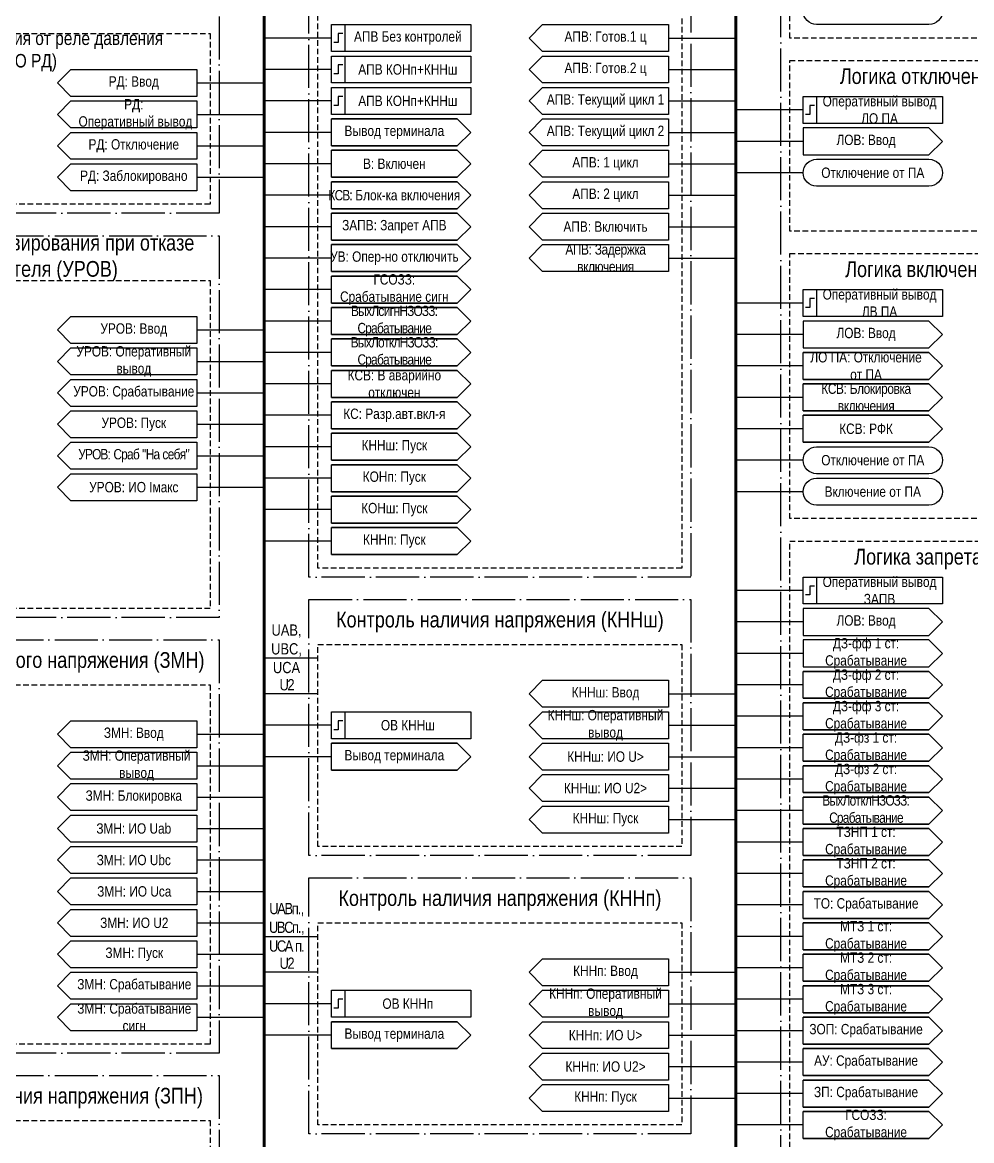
# Model space of a CAD drawing. Header units: millimetres. Extents: x -32357 to 1150, y -489 to 2440.
# Drawn here: x -28186.8 to -27975.5, y 243.5 to 492.5 of the extents above; entities that cross this region are included whole.
import ezdxf

# ---------------------------------------------------------------- set-up
doc = ezdxf.new("R2010")
doc.units = ezdxf.units.MM
doc.linetypes.add('ACAD_ISO04W100', pattern=[30, 24, -3, 0, -3])
doc.linetypes.add('штриховая2', pattern=[0.375, 0.25, -0.125])
doc.layers.add('TEXT', color=7, linetype='Continuous', lineweight=25)
doc.styles.add('2.5_Gost_RD', font='ARIALN.TTF', dxfattribs={"height": 2.5})
doc.styles.add('3.5_Gost_RD', font='ARIALN.TTF', dxfattribs={"height": 3.5})

msp = doc.modelspace()

# ---------------------------------------------------------------- linework, layer by layer
at = {"lineweight": 100, "ltscale": 100}
for p, q in [((-28133, 782), (-28133, -216)), ((-28028, 782), (-28028, -216))]:
    msp.add_line(p, q, dxfattribs=at)
at = {"ltscale": 100}
for p, q in [((-28118, 489), (-28133, 489)), ((-28043, 489), (-28028, 489)), ((-28118, 482), (-28133, 482)), ((-28043, 482), (-28028, 482)), ((-28148, 479), (-28133, 479)), ((-28118, 475), (-28133, 475)), ((-28043, 475), (-28028, 475)), ((-28148, 472), (-28133, 472)), ((-28013, 473), (-28028, 473)), ((-28118, 468), (-28133, 468)), ((-28043, 468), (-28028, 468)), ((-28013, 466), (-28028, 466)), ((-28148, 465), (-28133, 465)), ((-28118, 461), (-28133, 461)), ((-28043, 461), (-28028, 461)), ((-28013, 459), (-28028, 459)), ((-28148, 458), (-28133, 458)), ((-28118, 454), (-28133, 454)), ((-28043, 454), (-28028, 454)), ((-28118, 447), (-28133, 447)), ((-28043, 447), (-28028, 447)), ((-28118, 440), (-28133, 440)), ((-28043, 440), (-28028, 440)), ((-28118, 433), (-28133, 433)), ((-28013, 430), (-28028, 430)), ((-28118, 426), (-28133, 426)), ((-28148, 424), (-28133, 424)), ((-28013, 423), (-28028, 423)), ((-28118, 419), (-28133, 419)), ((-28148, 417), (-28133, 417)), ((-28013, 416), (-28028, 416)), ((-28118, 412), (-28133, 412)), ((-28148, 410), (-28133, 410)), ((-28013, 409), (-28028, 409)), ((-28118, 405), (-28133, 405)), ((-28148, 403), (-28133, 403)), ((-28013, 402), (-28028, 402)), ((-28148, 396), (-28133, 396)), ((-28118, 398), (-28133, 398)), ((-28013, 395), (-28028, 395)), ((-28118, 391), (-28133, 391)), ((-28148, 389), (-28133, 389)), ((-28013, 388), (-28028, 388)), ((-28118, 384), (-28133, 384)), ((-28118, 377), (-28133, 377)), ((-28013, 366), (-28028, 366)), ((-28013, 359), (-28028, 359)), ((-28013, 352), (-28028, 352)), ((-28133, 351), (-28121, 351)), ((-28013, 345), (-28028, 345)), ((-28121, 343), (-28133, 343)), ((-28043, 343), (-28028, 343)), ((-28013, 338), (-28028, 338)), ((-28148, 334), (-28133, 334)), ((-28118, 336), (-28133, 336)), ((-28043, 336), (-28028, 336)), ((-28118, 329), (-28133, 329)), ((-28043, 329), (-28028, 329)), ((-28013, 331), (-28028, 331)), ((-28148, 327), (-28133, 327)), ((-28013, 324), (-28028, 324)), ((-28043, 322), (-28028, 322)), ((-28148, 320), (-28133, 320)), ((-28013, 317), (-28028, 317)), ((-28043, 315), (-28028, 315)), ((-28148, 313), (-28133, 313)), ((-28013, 310), (-28028, 310)), ((-28148, 306), (-28133, 306)), ((-28013, 303), (-28028, 303)), ((-28148, 299), (-28133, 299)), ((-28013, 296), (-28028, 296)), ((-28148, 292), (-28133, 292)), ((-28133, 289), (-28121, 289)), ((-28013, 289), (-28028, 289)), ((-28148, 285), (-28133, 285)), ((-28013, 282), (-28028, 282)), ((-28121, 281), (-28133, 281)), ((-28043, 281), (-28028, 281)), ((-28148, 278), (-28133, 278)), ((-28118, 274), (-28133, 274)), ((-28043, 274), (-28028, 274)), ((-28013, 275), (-28028, 275)), ((-28148, 271), (-28133, 271)), ((-28118, 267), (-28133, 267)), ((-28043, 267), (-28028, 267)), ((-28013, 268), (-28028, 268)), ((-28043, 260), (-28028, 260)), ((-28013, 261), (-28028, 261)), ((-28013, 254), (-28028, 254)), ((-28043, 253), (-28028, 253)), ((-28013, 247), (-28028, 247))]:
    msp.add_line(p, q, dxfattribs=at)
at = {"color": 251, "linetype": 'ACAD_ISO04W100', "lineweight": 30, "ltscale": 0.4, "true_color": 0x58595b}
for points in [[(-28018, 777), (-27933, 777), (-27933, -140), (-28018, -140)], [(-28228, 639), (-28143, 639), (-28143, 450), (-28228, 450)], [(-28123, 524), (-28038, 524), (-28038, 369), (-28123, 369)], [(-28228, 445), (-28143, 445), (-28143, 360), (-28228, 360)], [(-28123, 364), (-28038, 364), (-28038, 307), (-28123, 307)], [(-28228, 355), (-28143, 355), (-28143, 263), (-28228, 263)], [(-28123, 302), (-28038, 302), (-28038, 245), (-28123, 245)], [(-28228, 258), (-28143, 258), (-28143, 166), (-28228, 166)]]:
    msp.add_lwpolyline(points, close=True, dxfattribs=at)
at = {"linetype": 'штриховая2', "ltscale": 5}
for points in [[(-28016, 751), (-27935, 751), (-27935, 489), (-28016, 489)], [(-28121, 514), (-28040, 514), (-28040, 371), (-28121, 371)], [(-28226, 490), (-28145, 490), (-28145, 452), (-28226, 452)], [(-28016, 484), (-27935, 484), (-27935, 446), (-28016, 446)], [(-28016, 441), (-27935, 441), (-27935, 382), (-28016, 382)], [(-28226, 435), (-28145, 435), (-28145, 362), (-28226, 362)], [(-28016, 377), (-27935, 377), (-27935, 122), (-28016, 122)], [(-28121, 354), (-28040, 354), (-28040, 309), (-28121, 309)], [(-28226, 345), (-28145, 345), (-28145, 265), (-28226, 265)], [(-28121, 292), (-28040, 292), (-28040, 247), (-28121, 247)], [(-28226, 248), (-28145, 248), (-28145, 168), (-28226, 168)]]:
    msp.add_lwpolyline(points, close=True, dxfattribs=at)
at = {"ltscale": 100}
for points in [[(-28010, 492, -1), (-28010, 498), (-27985, 498, -1), (-27985, 492)], [(-28010, 456, -1), (-28010, 462), (-27985, 462, -1), (-27985, 456)], [(-28010, 392, -1), (-28010, 398), (-27985, 398, -1), (-27985, 392)], [(-28010, 385, -1), (-28010, 391), (-27985, 391, -1), (-27985, 385)]]:
    msp.add_lwpolyline(points, format="xyb", close=True, dxfattribs=at)
for points in [[(-28118, 492), (-28115, 492), (-28115, 486), (-28118, 486)], [(-28118, 492), (-28087, 492), (-28087, 486), (-28118, 486)], [(-28071, 492), (-28043, 492), (-28043, 486), (-28071, 486), (-28074, 489)], [(-28118, 485), (-28115, 485), (-28115, 479), (-28118, 479)], [(-28118, 485), (-28087, 485), (-28087, 479), (-28118, 479)], [(-28071, 485), (-28043, 485), (-28043, 479), (-28071, 479), (-28074, 482)], [(-28118, 478), (-28115, 478), (-28115, 472), (-28118, 472)], [(-28118, 478), (-28087, 478), (-28087, 472), (-28118, 472)], [(-28071, 478), (-28043, 478), (-28043, 472), (-28071, 472), (-28074, 475)], [(-28013, 476), (-27982, 476), (-27982, 470), (-28013, 470)], [(-28013, 476), (-28010, 476), (-28010, 470), (-28013, 470)], [(-28071, 471), (-28043, 471), (-28043, 465), (-28071, 465), (-28074, 468)], [(-28071, 464), (-28043, 464), (-28043, 458), (-28071, 458), (-28074, 461)], [(-28071, 457), (-28043, 457), (-28043, 451), (-28071, 451), (-28074, 454)], [(-28071, 450), (-28043, 450), (-28043, 444), (-28071, 444), (-28074, 447)], [(-28071, 443), (-28043, 443), (-28043, 437), (-28071, 437), (-28074, 440)], [(-28013, 433), (-27982, 433), (-27982, 427), (-28013, 427)], [(-28013, 433), (-28010, 433), (-28010, 427), (-28013, 427)], [(-28176, 427), (-28148, 427), (-28148, 421), (-28176, 421), (-28179, 424)], [(-28176, 420), (-28148, 420), (-28148, 414), (-28176, 414), (-28179, 417)], [(-28176, 413), (-28148, 413), (-28148, 407), (-28176, 407), (-28179, 410)], [(-28176, 406), (-28148, 406), (-28148, 400), (-28176, 400), (-28179, 403)], [(-28176, 399), (-28148, 399), (-28148, 393), (-28176, 393), (-28179, 396)], [(-28176, 392), (-28148, 392), (-28148, 386), (-28176, 386), (-28179, 389)], [(-28013, 369), (-27982, 369), (-27982, 363), (-28013, 363)], [(-28013, 369), (-28010, 369), (-28010, 363), (-28013, 363)], [(-28043, 346), (-28043, 340), (-28071, 340), (-28074, 343), (-28071, 346)], [(-28118, 339), (-28115, 339), (-28115, 333), (-28118, 333)], [(-28118, 339), (-28087, 339), (-28087, 333), (-28118, 333)], [(-28043, 339), (-28043, 333), (-28071, 333), (-28074, 336), (-28071, 339)], [(-28148, 337), (-28148, 331), (-28176, 331), (-28179, 334), (-28176, 337)], [(-28071, 332), (-28043, 332), (-28043, 326), (-28071, 326), (-28074, 329)], [(-28148, 330), (-28148, 324), (-28176, 324), (-28179, 327), (-28176, 330)], [(-28071, 325), (-28043, 325), (-28043, 319), (-28071, 319), (-28074, 322)], [(-28176, 323), (-28148, 323), (-28148, 317), (-28176, 317), (-28179, 320)], [(-28071, 318), (-28043, 318), (-28043, 312), (-28071, 312), (-28074, 315)], [(-28176, 316), (-28148, 316), (-28148, 310), (-28176, 310), (-28179, 313)], [(-28176, 309), (-28148, 309), (-28148, 303), (-28176, 303), (-28179, 306)], [(-28176, 302), (-28148, 302), (-28148, 296), (-28176, 296), (-28179, 299)], [(-28176, 295), (-28148, 295), (-28148, 289), (-28176, 289), (-28179, 292)], [(-28176, 288), (-28148, 288), (-28148, 282), (-28176, 282), (-28179, 285)], [(-28043, 284), (-28043, 278), (-28071, 278), (-28074, 281), (-28071, 284)], [(-28176, 281), (-28148, 281), (-28148, 275), (-28176, 275), (-28179, 278)], [(-28118, 277), (-28115, 277), (-28115, 271), (-28118, 271)], [(-28118, 277), (-28087, 277), (-28087, 271), (-28118, 271)], [(-28043, 277), (-28043, 271), (-28071, 271), (-28074, 274), (-28071, 277)], [(-28176, 274), (-28148, 274), (-28148, 268), (-28176, 268), (-28179, 271)], [(-28071, 270), (-28043, 270), (-28043, 264), (-28071, 264), (-28074, 267)], [(-28071, 263), (-28043, 263), (-28043, 257), (-28071, 257), (-28074, 260)], [(-28071, 256), (-28043, 256), (-28043, 250), (-28071, 250), (-28074, 253)]]:
    msp.add_lwpolyline(points, close=True, dxfattribs=at)
at = {"lineweight": 30, "ltscale": 100}
for points in [[(-28115.5, 490), (-28116.5, 490), (-28116.5, 488), (-28117.5, 488)], [(-28115.5, 483), (-28116.5, 483), (-28116.5, 481), (-28117.5, 481)], [(-28115.5, 476), (-28116.5, 476), (-28116.5, 474), (-28117.5, 474)], [(-28010.5, 474), (-28011.5, 474), (-28011.5, 472), (-28012.5, 472)], [(-28010.5, 431), (-28011.5, 431), (-28011.5, 429), (-28012.5, 429)], [(-28010.5, 367), (-28011.5, 367), (-28011.5, 365), (-28012.5, 365)], [(-28115.5, 337), (-28116.5, 337), (-28116.5, 335), (-28117.5, 335)], [(-28115.5, 275), (-28116.5, 275), (-28116.5, 273), (-28117.5, 273)]]:
    msp.add_lwpolyline(points, dxfattribs=at)
at = {"ltscale": 100}
for points in [[(-28179, 479), (-28176, 482), (-28148, 482), (-28148, 476), (-28176, 476), (-28179, 479)], [(-28179, 472), (-28176, 475), (-28148, 475), (-28148, 469), (-28176, 469), (-28179, 472)], [(-28118, 465), (-28090, 465), (-28087, 468), (-28090, 471), (-28118, 471), (-28090, 471), (-28087, 468), (-28090, 465), (-28118, 465), (-28118, 471)], [(-27982, 466), (-27985, 469), (-28013, 469), (-28013, 463), (-27985, 463), (-27982, 466)], [(-28179, 465), (-28176, 468), (-28148, 468), (-28148, 462), (-28176, 462), (-28179, 465)], [(-28118, 458), (-28090, 458), (-28087, 461), (-28090, 464), (-28118, 464), (-28090, 464), (-28087, 461), (-28090, 458), (-28118, 458), (-28118, 464)], [(-28179, 458), (-28176, 461), (-28148, 461), (-28148, 455), (-28176, 455), (-28179, 458)], [(-28118, 451), (-28090, 451), (-28087, 454), (-28090, 457), (-28118, 457), (-28090, 457), (-28087, 454), (-28090, 451), (-28118, 451), (-28118, 457)], [(-28118, 444), (-28090, 444), (-28087, 447), (-28090, 450), (-28118, 450), (-28090, 450), (-28087, 447), (-28090, 444), (-28118, 444), (-28118, 450)], [(-28118, 437), (-28090, 437), (-28087, 440), (-28090, 443), (-28118, 443), (-28090, 443), (-28087, 440), (-28090, 437), (-28118, 437), (-28118, 443)], [(-28118, 430), (-28090, 430), (-28087, 433), (-28090, 436), (-28118, 436), (-28090, 436), (-28087, 433), (-28090, 430), (-28118, 430), (-28118, 436)], [(-28118, 423), (-28090, 423), (-28087, 426), (-28090, 429), (-28118, 429), (-28090, 429), (-28087, 426), (-28090, 423), (-28118, 423), (-28118, 429)], [(-27982, 423), (-27985, 426), (-28013, 426), (-28013, 420), (-27985, 420), (-27982, 423)], [(-28118, 416), (-28090, 416), (-28087, 419), (-28090, 422), (-28118, 422), (-28090, 422), (-28087, 419), (-28090, 416), (-28118, 416), (-28118, 422)], [(-28118, 409), (-28090, 409), (-28087, 412), (-28090, 415), (-28118, 415), (-28090, 415), (-28087, 412), (-28090, 409), (-28118, 409), (-28118, 415)], [(-28118, 402), (-28090, 402), (-28087, 405), (-28090, 408), (-28118, 408), (-28090, 408), (-28087, 405), (-28090, 402), (-28118, 402), (-28118, 408)], [(-28118, 395), (-28090, 395), (-28087, 398), (-28090, 401), (-28118, 401), (-28090, 401), (-28087, 398), (-28090, 395), (-28118, 395), (-28118, 401)], [(-28118, 388), (-28090, 388), (-28087, 391), (-28090, 394), (-28118, 394), (-28090, 394), (-28087, 391), (-28090, 388), (-28118, 388), (-28118, 394)], [(-28118, 381), (-28090, 381), (-28087, 384), (-28090, 387), (-28118, 387), (-28090, 387), (-28087, 384), (-28090, 381), (-28118, 381), (-28118, 387)], [(-28118, 374), (-28090, 374), (-28087, 377), (-28090, 380), (-28118, 380), (-28090, 380), (-28087, 377), (-28090, 374), (-28118, 374), (-28118, 380)], [(-27982, 359), (-27985, 362), (-28013, 362), (-28013, 356), (-27985, 356), (-27982, 359)], [(-28118, 326), (-28090, 326), (-28087, 329), (-28090, 332), (-28118, 332), (-28090, 332), (-28087, 329), (-28090, 326), (-28118, 326), (-28118, 332)], [(-28118, 264), (-28090, 264), (-28087, 267), (-28090, 270), (-28118, 270), (-28090, 270), (-28087, 267), (-28090, 264), (-28118, 264), (-28118, 270)]]:
    msp.add_lwpolyline(points, dxfattribs=at)
at = {"layer": 'TEXT', "ltscale": 100}
for points in [[(-28013, 413), (-27985, 413), (-27982, 416), (-27985, 419), (-28013, 419), (-27985, 419), (-27982, 416), (-27985, 413), (-28013, 413), (-28013, 419)], [(-28013, 406), (-27985, 406), (-27982, 409), (-27985, 412), (-28013, 412), (-27985, 412), (-27982, 409), (-27985, 406), (-28013, 406), (-28013, 412)], [(-28013, 399), (-27985, 399), (-27982, 402), (-27985, 405), (-28013, 405), (-27985, 405), (-27982, 402), (-27985, 399), (-28013, 399), (-28013, 405)], [(-28013, 342), (-27985, 342), (-27982, 345), (-27985, 348), (-28013, 348), (-27985, 348), (-27982, 345), (-27985, 342), (-28013, 342), (-28013, 348)], [(-28013, 335), (-27985, 335), (-27982, 338), (-27985, 341), (-28013, 341), (-27985, 341), (-27982, 338), (-27985, 335), (-28013, 335), (-28013, 341)], [(-28013, 328), (-27985, 328), (-27982, 331), (-27985, 334), (-28013, 334), (-27985, 334), (-27982, 331), (-27985, 328), (-28013, 328), (-28013, 334)], [(-28013, 321), (-27985, 321), (-27982, 324), (-27985, 327), (-28013, 327), (-27985, 327), (-27982, 324), (-27985, 321), (-28013, 321), (-28013, 327)], [(-28013, 314), (-27985, 314), (-27982, 317), (-27985, 320), (-28013, 320), (-27985, 320), (-27982, 317), (-27985, 314), (-28013, 314), (-28013, 320)], [(-28013, 307), (-27985, 307), (-27982, 310), (-27985, 313), (-28013, 313), (-27985, 313), (-27982, 310), (-27985, 307), (-28013, 307), (-28013, 313)], [(-28013, 300), (-27985, 300), (-27982, 303), (-27985, 306), (-28013, 306), (-27985, 306), (-27982, 303), (-27985, 300), (-28013, 300), (-28013, 306)], [(-28013, 293), (-27985, 293), (-27982, 296), (-27985, 299), (-28013, 299), (-27985, 299), (-27982, 296), (-27985, 293), (-28013, 293), (-28013, 299)], [(-28013, 286), (-27985, 286), (-27982, 289), (-27985, 292), (-28013, 292), (-27985, 292), (-27982, 289), (-27985, 286), (-28013, 286), (-28013, 292)], [(-28013, 279), (-27985, 279), (-27982, 282), (-27985, 285), (-28013, 285), (-27985, 285), (-27982, 282), (-27985, 279), (-28013, 279), (-28013, 285)], [(-28013, 272), (-27985, 272), (-27982, 275), (-27985, 278), (-28013, 278), (-27985, 278), (-27982, 275), (-27985, 272), (-28013, 272), (-28013, 278)], [(-28013, 265), (-27985, 265), (-27982, 268), (-27985, 271), (-28013, 271), (-27985, 271), (-27982, 268), (-27985, 265), (-28013, 265), (-28013, 271)], [(-28013, 258), (-27985, 258), (-27982, 261), (-27985, 264), (-28013, 264), (-27985, 264), (-27982, 261), (-27985, 258), (-28013, 258), (-28013, 264)], [(-28013, 251), (-27985, 251), (-27982, 254), (-27985, 257), (-28013, 257), (-27985, 257), (-27982, 254), (-27985, 251), (-28013, 251), (-28013, 257)], [(-28013, 244), (-27985, 244), (-27982, 247), (-27985, 250), (-28013, 250), (-27985, 250), (-27982, 247), (-27985, 244), (-28013, 244), (-28013, 250)]]:
    msp.add_lwpolyline(points, dxfattribs=at)
msp.add_lwpolyline([(-28013, 355), (-28013, 349), (-27985, 349), (-27982, 352), (-27985, 355)], close=True, dxfattribs=at)

# ---------------------------------------------------------------- texts
at = {"ltscale": 100, "attachment_point": 5, "style": '2.5_Gost_RD'}
for s, insert, char_height, width in [('АПВ: Готов.1 ц', (-28057, 489), 2.3, 28), ('АПВ: Готов.2 ц', (-28057, 482), 2.3, 28), ('РД: Ввод', (-28162, 479), 2.3, 28), ('АПВ: Текущий цикл 1', (-28057, 475), 2.3, 28), ('РД:  \\P Оперативный вывод', (-28162, 472), 2.3, 28), ('АПВ: Текущий цикл 2', (-28057, 468), 2.3, 28), ('РД: Отключение', (-28162, 465), 2.3, 28), ('АПВ: 1 цикл', (-28057, 461), 2.3, 28), ('РД: Заблокировано', (-28162, 458), 2.3, 28), ('АПВ: 2 цикл', (-28057, 454), 2.3, 28), ('АПВ: Включить', (-28057, 447), 2.3, 28), ('{\\T0.95;АПВ: Задержка включения}', (-28057, 440), 2.3, 28), ('УРОВ: Ввод', (-28162, 424), 2.3, 28), ('УРОВ: Оперативный вывод', (-28162, 417), 2.3, 28), ('КОНш: Пуск', (-28104, 384), 2.3, 28), ('КННп: Пуск', (-28104, 377), 2.3, 28), ('UAB, UBC, UCA', (-28128, 353), 2.5, 10.076), ('{\\T0.8;U2}', (-28128, 345), 2.5, 10), ('КННш: Ввод', (-28057, 343), 2.3, 28), ('КННш: Оперативный вывод', (-28057, 336), 2.3, 28), ('ЗМН: Ввод', (-28162, 334), 2.3, 28), ('ЗМН: Оперативный вывод', (-28161.39, 327), 2.3, 29.22), ('КННш: ИО U>', (-28057, 329), 2.3, 28), ('КННш: ИО U2>', (-28057, 322), 2.3, 28), ('КННш: Пуск', (-28057, 315), 2.3, 28), ('{\\T0.8;UABп., UBCп., UCA п.}', (-28128, 291), 2.5, 10.076), ('{\\T0.8;U2}', (-28128, 283), 2.5, 10), ('КННп: Ввод', (-28057, 281), 2.3, 28), ('КННп: Оперативный вывод', (-28057, 274), 2.3, 28), ('КННп: ИО U>', (-28057, 267), 2.3, 28), ('КННп: ИО U2>', (-28057, 260), 2.3, 28), ('КННп: Пуск', (-28057, 253), 2.3, 28)]:
    msp.add_mtext(s, dxfattribs=dict(at, insert=insert, char_height=char_height, width=width))
at = {"color": 30, "ltscale": 100, "attachment_point": 5, "style": '3.5_Gost_RD'}
for s, insert, char_height, width in [('Логика отключения от реле давления ^J(ЛО РД)', (-28185.5, 486), 3, 81), ('Логика отключения ПА (ЛО ПА)', (-27975.5, 480), 3.5, 81), ('Устройство резервирования при отказе выключателя (УРОВ)', (-28185.5, 440), 3.5, 85), ('Логика включения ПА (ЛВ ПА)', (-27975.5, 437), 3.5, 81), ('Логика запрета АПВ (ЗАПВ)', (-27975.5, 373), 3.5, 81), ('Контроль наличия напряжения (КННш)', (-28080.5, 359), 3.5, 85), ('Защита минимального напряжения (ЗМН)', (-28185.5, 350), 3.5, 85), ('Контроль наличия напряжения (КННп)', (-28080.5, 297), 3.5, 85), ('Защита от повышения напряжения (ЗПН)', (-28185.5, 253), 3.5, 85)]:
    msp.add_mtext(s, dxfattribs=dict(at, insert=insert, char_height=char_height, width=width))
at = {"color": 0, "ltscale": 100, "char_height": 2.3, "width": 28, "attachment_point": 5, "style": '2.5_Gost_RD'}
for s, insert in [('{\\C256;УРОВ: Срабатывание}', (-28162, 410)), ('{\\C256;УРОВ: Пуск}', (-28162, 403)), ('{\\T0.9;\\C256;УРОВ: Сраб "На себя"}', (-28162, 396)), ('ЗМН: Блокировка', (-28162, 320)), ('{\\C256;ЗМН: ИО Uab}', (-28162, 313)), ('{\\C256;ЗМН: ИО Ubc}', (-28162, 305.98)), ('{\\C256;ЗМН: ИО Uca}', (-28161.89, 299)), ('{\\C256;ЗМН: ИО U2}', (-28161.89, 292)), ('{\\C256;ЗМН: Пуск}', (-28161.89, 285)), ('{\\C256;ЗМН: Срабатывание}', (-28161.89, 278)), ('{\\C256;ЗМН: Срабатывание сигн}', (-28161.89, 271))]:
    msp.add_mtext(s, dxfattribs=dict(at, insert=insert))
at = {"layer": 'TEXT', "color": 0, "ltscale": 100, "char_height": 2.3, "width": 28, "attachment_point": 5, "style": '2.5_Gost_RD'}
for s, insert in [('{\\C256;АПВ Без контролей}', (-28101, 489)), ('{\\C256;АПВ КОНп+КННш}', (-28101, 482)), ('{\\C256;АПВ КОНп+КННш}', (-28101, 475)), ('{\\C256;Оперативный вывод ЛО ПА}', (-27996, 473)), ('{\\C256;Вывод терминала}', (-28104, 468)), ('{\\C256;В: Включен}', (-28104, 461)), ('{\\T0.9;\\C256;КСВ: \\T1;Блок-ка включения}', (-28104, 454)), ('{\\C256;ЗАПВ: Запрет АПВ}', (-28104, 447)), ('{\\C256;ГСОЗЗ: \\PСрабатывание сигн}', (-28104, 433)), ('{\\C256;Оперативный вывод ЛВ ПА}', (-27996, 430)), ('{\\T0.9;\\C256;ВыхЛсигнНЗОЗЗ\\A1;: Срабатывание}', (-28104, 426)), ('{\\T0.9;\\C256;ВыхЛотклНЗОЗЗ\\A1;: Срабатывание}', (-28104, 419)), ('{\\C256;ЛО ПА: Отключение от ПА}', (-27999, 416)), ('{\\T0.95;\\C256;КСВ: Блокировка включения}', (-27999, 409)), ('{\\C256;КСВ: РФК}', (-27999, 402)), ('{\\C256;УРОВ: ИО Iмакс}', (-28162, 389)), ('{\\C256;Оперативный вывод ЗАПВ}', (-27996, 366)), ('{\\C256;ДЗ-фф 2 ст: Срабатывание}', (-27999, 345)), ('{\\C256;ДЗ-фф 3 ст: Срабатывание}', (-27999, 338)), ('{\\C256;ОВ КННш}', (-28101, 336)), ('{\\C256;ДЗ-фз 1 ст: Срабатывание}', (-27999, 331)), ('{\\C256;Вывод терминала}', (-28104, 329)), ('{\\C256;ДЗ-фз 2 ст: Срабатывание}', (-27999, 324)), ('{\\T0.9;\\C256;ВыхЛотклНЗОЗЗ\\A1;\\T1;:\\T0.9; Срабатывание}', (-27999, 317)), ('\\A1;{\\C256;ТЗНП 1 ст: \\A0;Срабатывание}', (-27999, 310)), ('\\A1;{\\C256;ТЗНП 2 ст: \\A0;Срабатывание}', (-27999, 303)), ('{\\C256;ТО: Срабатывание}', (-27999, 296)), ('\\A1;{\\C256;МТЗ 1 ст: Срабатывание}', (-27999, 289)), ('\\A1;{\\C256;МТЗ 2 ст: Срабатывание}', (-27999, 282)), ('\\A1;{\\C256;МТЗ 3 ст: Срабатывание}', (-27999, 275)), ('{\\C256;ОВ КННп}', (-28101, 274)), ('{\\C256;ЗОП: Срабатывание}', (-27999, 268)), ('{\\C256;Вывод терминала}', (-28104, 267)), ('{\\C256;АУ: Срабатывание}', (-27999, 261)), ('{\\C256;ЗП: Срабатывание}', (-27999, 254)), ('{\\C256;ГСОЗЗ: \\PСрабатывание}', (-27999, 247))]:
    msp.add_mtext(s, dxfattribs=dict(at, insert=insert))
at = {"layer": 'TEXT', "ltscale": 100, "char_height": 2.3, "attachment_point": 5, "style": '2.5_Gost_RD'}
for s, insert, width in [('ЛОВ: Ввод', (-27999, 466), 28), ('Отключение от ПА', (-27997.5, 459), 31), ('УВ: Опер-но отключить', (-28104, 440), 28), ('ЛОВ: Ввод', (-27999, 423), 28), ('КСВ: В аварийно отключен', (-28104, 412), 28), ('КС: Разр.авт.вкл-я', (-28104, 405), 28), ('КННш: Пуск', (-28104, 398), 28), ('Отключение от ПА', (-27997.5, 395), 31), ('КОНп: Пуск', (-28104, 391), 28), ('Включение от ПА', (-27997.5, 388), 31), ('ЛОВ: Ввод', (-27999, 359), 28), ('ДЗ-фф 1 ст: Срабатывание', (-27999, 352), 28)]:
    msp.add_mtext(s, dxfattribs=dict(at, insert=insert, width=width))

doc.saveas('drawing.dxf')
